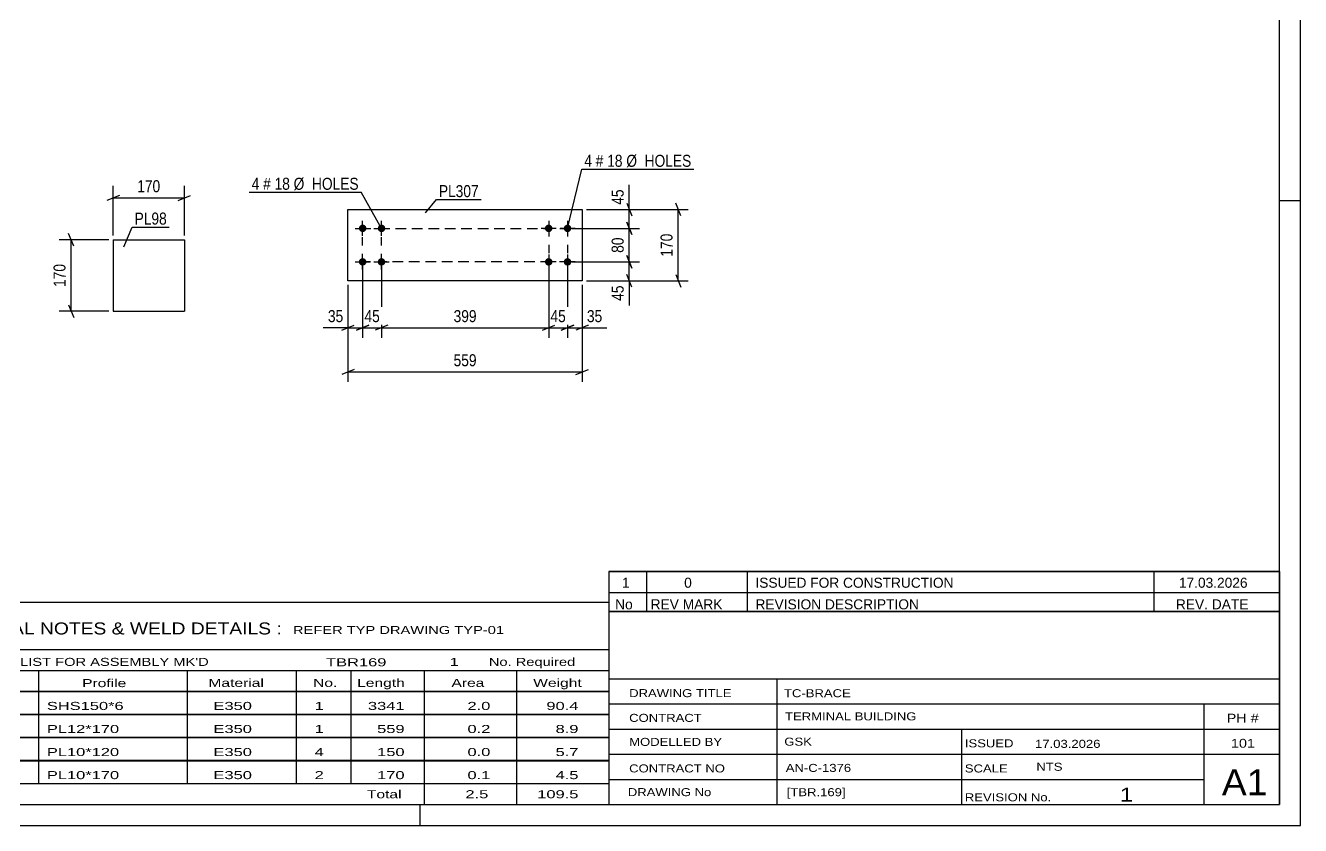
# Model space of a CAD drawing. Header units: millimetres. Extents: x 0 to 594, y 0 to 420.
# Drawn here: x 289.9 to 594, y 0 to 190.8 of the extents above; entities that cross this region are included whole.
import ezdxf

# ---------------------------------------------------------------- set-up
doc = ezdxf.new("R2010")
doc.units = ezdxf.units.MM
doc.linetypes.add('DXK_LINE_DOT2', pattern=[3.9198, 1.9599, -1.9599])
doc.styles.add('Arial Narrow', font='ARIALN.TTF', dxfattribs={"height": 0.2})

# ---------------------------------------------------------------- blocks, each defined once
blk = doc.blocks.new('Unknown-580873574-1130')
at = {"color": 5, "linetype": 'Continuous'}
for p, q in [((594, 0), (594, 420)), ((589, 5), (589, 415)), ((594, 149), (589, 149)), ((5, 5), (589, 5)), ((384, 0), (384, 5)), ((0, 0), (594, 0))]:
    blk.add_line(p, q, dxfattribs=at)
blk = doc.blocks.new('Part-580873574-3579 - 3578')
at = {"color": 2, "linetype": 'Continuous'}
for p, q in [((366.82, 146.9), (422.69, 146.9)), ((366.82, 129.9), (366.82, 146.9)), ((422.69, 146.9), (422.69, 129.9)), ((422.69, 129.9), (366.82, 129.9))]:
    blk.add_line(p, q, dxfattribs=at)
blk = doc.blocks.new('Bolt-580873574-3580 - 3578')
at = {"linetype": 'Continuous'}
for points in [[(414.69, 141.5, -1), (414.69, 143.3, -1)], [(419.19, 141.5, -1), (419.19, 143.3, -1)], [(414.69, 133.5, -1), (414.69, 135.3, -1)], [(419.19, 133.5, -1), (419.19, 135.3, -1)]]:
    blk.add_hatch(color=1, dxfattribs=at).paths.add_polyline_path(points)
at = {"color": 1, "linetype": 'Continuous'}
for p, q in [((414.69, 144.2), (414.69, 140.6)), ((419.19, 144.2), (419.19, 140.6)), ((416.49, 142.4), (412.89, 142.4)), ((420.99, 142.4), (417.39, 142.4)), ((416.49, 134.4), (412.89, 134.4)), ((414.69, 136.2), (414.69, 132.6)), ((420.99, 134.4), (417.39, 134.4)), ((419.19, 136.2), (419.19, 132.6))]:
    blk.add_line(p, q, dxfattribs=at)
blk = doc.blocks.new('Bolt-580873574-3581 - 3578')
at = {"linetype": 'Continuous'}
for points in [[(370.32, 143.3, -1), (370.32, 141.5, -1)], [(374.82, 143.3, -1), (374.82, 141.5, -1)], [(370.32, 135.3, -1), (370.32, 133.5, -1)], [(374.82, 135.3, -1), (374.82, 133.5, -1)]]:
    blk.add_hatch(color=1, dxfattribs=at).paths.add_polyline_path(points)
at = {"color": 1, "linetype": 'Continuous'}
for p, q in [((370.32, 140.6), (370.32, 144.2)), ((374.82, 140.6), (374.82, 144.2)), ((368.52, 142.4), (372.12, 142.4)), ((373.02, 142.4), (376.62, 142.4)), ((368.52, 134.4), (372.12, 134.4)), ((370.32, 132.6), (370.32, 136.2)), ((373.02, 134.4), (376.62, 134.4)), ((374.82, 132.6), (374.82, 136.2))]:
    blk.add_line(p, q, dxfattribs=at)
blk = doc.blocks.new('Part-580873574-2379 - 2373')
at = {"color": 2, "linetype": 'Continuous'}
for p, q in [((310.8, 139.67), (310.8, 122.67)), ((310.8, 139.67), (327.8, 139.67)), ((327.8, 139.67), (327.8, 122.67)), ((310.8, 122.67), (327.8, 122.67))]:
    blk.add_line(p, q, dxfattribs=at)
blk = doc.blocks.new('Rectangle-580873574-3751 - 3578')
at = {"color": 1, "linetype": 'DXK_LINE_DOT2'}
blk.add_lwpolyline([(370.32, 142.4), (419.19, 142.4), (419.19, 134.4), (370.32, 134.4), (370.32, 142.4)], close=True, dxfattribs=at)
blk = doc.blocks.new('Rectangle-580873574-3761 - 3578')
at = {"color": 1, "linetype": 'DXK_LINE_DOT2'}
blk.add_lwpolyline([(374.82, 142.4), (414.69, 142.4), (414.69, 134.4), (374.82, 134.4), (374.82, 142.4)], close=True, dxfattribs=at)
blk = doc.blocks.new('StraightDimension-580873574-3585 - 3578')
at = {"color": 7, "linetype": 'Continuous'}
for p, q in [((419.19, 133.4), (419.19, 116.29)), ((422.69, 128.9), (422.69, 116.29)), ((417.69, 118.09), (420.69, 119.29)), ((419.19, 118.69), (422.69, 118.69)), ((424.19, 119.29), (421.19, 118.09))]:
    blk.add_line(p, q, dxfattribs=at)
at = {"color": 0}
blk.add_wipeout([(428.07, 119.44), (428.07, 123.64), (423.21, 123.64), (423.21, 119.44)], dxfattribs=at)
at = {"color": 7, "linetype": 'Continuous'}
blk.add_line((422.69, 118.69), (428.59, 118.69), dxfattribs=at)
blk.add_line((422.69, 118.69), (428.59, 118.69), dxfattribs=at)
at = {"color": 3, "style": 'Arial Narrow'}
blk.add_text('35', height=2.863, dxfattribs=at).set_placement((423.81, 120.04))
blk = doc.blocks.new('StraightDimension-580873574-3586 - 3578')
at = {"color": 7, "linetype": 'Continuous'}
for p, q in [((414.69, 133.4), (414.69, 116.29)), ((419.19, 133.4), (419.19, 116.29)), ((413.19, 118.09), (416.19, 119.29)), ((414.69, 118.69), (419.19, 118.69)), ((420.69, 119.29), (417.69, 118.09))]:
    blk.add_line(p, q, dxfattribs=at)
at = {"color": 0}
blk.add_wipeout([(419.37, 119.44), (419.37, 123.64), (414.51, 123.64), (414.51, 119.44)], dxfattribs=at)
at = {"color": 3, "style": 'Arial Narrow'}
blk.add_text('45', height=2.863, dxfattribs=at).set_placement((415.11, 120.04))
blk = doc.blocks.new('StraightDimension-580873574-3587 - 3578')
at = {"color": 7, "linetype": 'Continuous'}
for p, q in [((374.82, 133.4), (374.82, 116.29)), ((414.69, 133.4), (414.69, 116.29)), ((376.32, 119.29), (373.32, 118.09)), ((374.82, 118.69), (414.69, 118.69)), ((413.19, 118.09), (416.19, 119.29))]:
    blk.add_line(p, q, dxfattribs=at)
at = {"color": 0}
blk.add_wipeout([(398.1, 119.44), (398.1, 123.64), (391.41, 123.64), (391.41, 119.44)], dxfattribs=at)
at = {"color": 3, "style": 'Arial Narrow'}
blk.add_text('399', height=2.863, dxfattribs=at).set_placement((392.01, 120.04))
blk = doc.blocks.new('StraightDimension-580873574-3588 - 3578')
at = {"color": 7, "linetype": 'Continuous'}
for p, q in [((370.32, 133.4), (370.32, 116.29)), ((374.82, 133.4), (374.82, 116.29)), ((368.82, 118.09), (371.82, 119.29)), ((370.32, 118.69), (374.82, 118.69)), ((376.32, 119.29), (373.32, 118.09))]:
    blk.add_line(p, q, dxfattribs=at)
at = {"color": 0}
blk.add_wipeout([(375, 119.44), (375, 123.64), (370.15, 123.64), (370.15, 119.44)], dxfattribs=at)
at = {"color": 3, "style": 'Arial Narrow'}
blk.add_text('45', height=2.863, dxfattribs=at).set_placement((370.75, 120.04))
blk = doc.blocks.new('StraightDimension-580873574-3589 - 3578')
at = {"color": 7, "linetype": 'Continuous'}
for p, q in [((370.32, 133.4), (370.32, 116.29)), ((366.82, 128.9), (366.82, 116.29)), ((365.32, 118.09), (368.32, 119.29)), ((366.82, 118.69), (370.32, 118.69)), ((371.82, 119.29), (368.82, 118.09))]:
    blk.add_line(p, q, dxfattribs=at)
at = {"color": 0}
blk.add_wipeout([(366.3, 119.44), (366.3, 123.64), (361.44, 123.64), (361.44, 119.44)], dxfattribs=at)
at = {"color": 7, "linetype": 'Continuous'}
blk.add_line((366.82, 118.69), (360.92, 118.69), dxfattribs=at)
blk.add_line((366.82, 118.69), (360.92, 118.69), dxfattribs=at)
at = {"color": 3, "style": 'Arial Narrow'}
blk.add_text('35', height=2.863, dxfattribs=at).set_placement((362.04, 120.04))
blk = doc.blocks.new('StraightDimension-580873574-3605 - 3578')
at = {"color": 7, "linetype": 'Continuous'}
for p, q in [((366.82, 128.9), (366.82, 105.77)), ((422.69, 128.9), (422.69, 105.77)), ((368.32, 108.77), (365.32, 107.57)), ((366.82, 108.17), (422.69, 108.17)), ((421.19, 107.57), (424.19, 108.77))]:
    blk.add_line(p, q, dxfattribs=at)
at = {"color": 0}
blk.add_wipeout([(398.1, 108.92), (398.1, 113.12), (391.41, 113.12), (391.41, 108.92)], dxfattribs=at)
at = {"color": 3, "style": 'Arial Narrow'}
blk.add_text('559', height=2.863, dxfattribs=at).set_placement((392.01, 109.52))
blk = doc.blocks.new('StraightDimension-580873574-3625 - 3578')
at = {"color": 7, "linetype": 'Continuous'}
for p, q in [((423.69, 146.9), (447.98, 146.9)), ((446.18, 145.4), (444.98, 148.4)), ((445.58, 129.9), (445.58, 146.9)), ((444.98, 131.4), (446.18, 128.4)), ((423.69, 129.9), (447.98, 129.9))]:
    blk.add_line(p, q, dxfattribs=at)
at = {"color": 0}
blk.add_wipeout([(444.83, 141.74), (440.63, 141.74), (440.63, 135.06), (444.83, 135.06)], dxfattribs=at)
at = {"color": 3, "style": 'Arial Narrow'}
blk.add_text('170', height=2.863, rotation=90.0002, dxfattribs=at).set_placement((444.23, 135.66))
blk = doc.blocks.new('StraightDimension-580873574-3729 - 3578')
at = {"color": 7, "linetype": 'Continuous'}
for p, q in [((423.69, 146.9), (436.32, 146.9)), ((433.32, 148.4), (434.52, 145.4)), ((433.92, 142.4), (433.92, 146.9)), ((434.52, 140.9), (433.32, 143.9)), ((420.19, 142.4), (436.32, 142.4))]:
    blk.add_line(p, q, dxfattribs=at)
at = {"color": 0}
blk.add_wipeout([(433.17, 152.28), (428.97, 152.28), (428.97, 147.43), (433.17, 147.43)], dxfattribs=at)
at = {"color": 7, "linetype": 'Continuous'}
blk.add_line((433.92, 146.9), (433.92, 152.81), dxfattribs=at)
blk.add_line((433.92, 146.9), (433.92, 152.81), dxfattribs=at)
at = {"color": 3, "style": 'Arial Narrow'}
blk.add_text('45', height=2.863, rotation=90.0002, dxfattribs=at).set_placement((432.57, 148.03))
blk = doc.blocks.new('StraightDimension-580873574-3730 - 3578')
at = {"color": 7, "linetype": 'Continuous'}
for p, q in [((433.32, 143.9), (434.52, 140.9)), ((420.19, 142.4), (436.32, 142.4)), ((433.92, 134.4), (433.92, 142.4)), ((420.19, 134.4), (436.32, 134.4)), ((434.52, 132.9), (433.32, 135.9))]:
    blk.add_line(p, q, dxfattribs=at)
at = {"color": 0}
blk.add_wipeout([(433.17, 140.83), (428.97, 140.83), (428.97, 135.97), (433.17, 135.97)], dxfattribs=at)
at = {"color": 3, "style": 'Arial Narrow'}
blk.add_text('80', height=2.863, rotation=90.0002, dxfattribs=at).set_placement((432.57, 136.57))
blk = doc.blocks.new('StraightDimension-580873574-3731 - 3578')
at = {"color": 7, "linetype": 'Continuous'}
for p, q in [((420.19, 134.4), (436.32, 134.4)), ((433.32, 135.9), (434.52, 132.9)), ((433.92, 129.9), (433.92, 134.4)), ((434.52, 128.4), (433.32, 131.4)), ((423.69, 129.9), (436.32, 129.9))]:
    blk.add_line(p, q, dxfattribs=at)
at = {"color": 0}
blk.add_wipeout([(433.17, 129.38), (428.97, 129.38), (428.97, 124.52), (433.17, 124.52)], dxfattribs=at)
at = {"color": 7, "linetype": 'Continuous'}
blk.add_line((433.92, 129.9), (433.92, 124), dxfattribs=at)
blk.add_line((433.92, 129.9), (433.92, 124), dxfattribs=at)
at = {"color": 3, "style": 'Arial Narrow'}
blk.add_text('45', height=2.863, rotation=90.0002, dxfattribs=at).set_placement((432.57, 125.12))
blk = doc.blocks.new('StraightDimension-580873574-2381 - 2373')
at = {"color": 7, "linetype": 'Continuous'}
for p, q in [((310.8, 140.67), (310.8, 152.52)), ((327.8, 140.67), (327.8, 152.52)), ((312.3, 150.27), (309.3, 149.07)), ((310.8, 149.67), (327.8, 149.67)), ((326.3, 149.07), (329.3, 150.27))]:
    blk.add_line(p, q, dxfattribs=at)
at = {"color": 0}
blk.add_wipeout([(322.64, 150.42), (322.64, 154.62), (315.96, 154.62), (315.96, 150.42)], dxfattribs=at)
at = {"color": 3, "style": 'Arial Narrow'}
blk.add_text('170', height=2.863, dxfattribs=at).set_placement((316.56, 151.02))
blk = doc.blocks.new('StraightDimension-580873574-2392 - 2373')
at = {"color": 7, "linetype": 'Continuous'}
for p, q in [((301.4, 138.17), (300.2, 141.17)), ((309.8, 139.67), (297.95, 139.67)), ((300.8, 122.67), (300.8, 139.67)), ((309.8, 122.67), (297.95, 122.67)), ((300.2, 124.17), (301.4, 121.17))]:
    blk.add_line(p, q, dxfattribs=at)
at = {"color": 0}
blk.add_wipeout([(300.05, 134.52), (295.85, 134.52), (295.85, 127.83), (300.05, 127.83)], dxfattribs=at)
at = {"color": 3, "style": 'Arial Narrow'}
blk.add_text('170', height=2.863, rotation=90.0002, dxfattribs=at).set_placement((299.45, 128.43))
blk = doc.blocks.new('Unknown-580873574-4502')
at = {"color": 7, "linetype": 'Continuous'}
for p, q in [((429, 51.05), (429, 5)), ((429, 51.05), (589, 51.05)), ((589, 51), (589, 5)), ((429, 35), (589, 35)), ((469.14, 35), (469.14, 5)), ((429, 29), (589, 29)), ((571, 5.05), (571, 29.05)), ((429, 23), (589, 23)), ((513.14, 23), (513.14, 5)), ((429, 17), (589, 17)), ((429, 11), (571, 11)), ((429, 5), (589, 5))]:
    blk.add_line(p, q, dxfattribs=at)
at = {"color": 7, "style": 'Arial Narrow'}
for s, height, width, p in [('DRAWING TITLE', 1.9089, 1.425378, (433.88, 30.61)), ('TC-BRACE', 1.909, 1.425378, (470.81, 30.59)), ('CONTRACT', 1.909, 1.425378, (433.88, 24.71)), ('TERMINAL BUILDING', 1.9089, 1.425378, (471.06, 25.07)), ('MODELLED BY', 1.9089, 1.425378, (433.88, 18.98)), ('GSK', 1.909, 1.425378, (470.88, 19.04)), ('ISSUED', 1.909, 1.425378, (513.94, 18.64)), ('17.03.2026', 1.909, 1.425378, (530.69, 18.52)), ('CONTRACT NO', 1.9089, 1.425378, (433.88, 12.66)), ('AN-C-1376', 1.909, 1.425378, (471.23, 12.78)), ('SCALE', 1.909, 1.425378, (513.94, 12.65)), ('A1', 6.204, 1.25, (575.24, 7.2)), ('DRAWING No', 1.909, 1.425378, (433.56, 7)), ('[TBR.169]', 1.909, 1.425378, (471.46, 6.99)), ('REVISION No.', 1.9089, 1.425378, (513.94, 5.77)), ('1', 3.34, 1.5, (550.91, 5.68))]:
    blk.add_text(s, height=height, dxfattribs=dict(at, width=width)).set_placement(p)
at = {"color": 7, "linetype": 'Continuous', "style": 'Arial Narrow'}
for s, height, width, p in [('PH #', 2.1, 1.42538, (576.4, 24.55)), ('101', 2.1, 1.42538, (577.41, 18.55)), ('NTS', 1.909, 1.425378, (531, 13.05))]:
    blk.add_text(s, height=height, dxfattribs=dict(at, width=width)).set_placement(p)
blk = doc.blocks.new('Unknown-580873574-4503')
at = {"color": 7, "linetype": 'Continuous'}
for p, q in [((429, 60.55), (589, 60.55)), ((589, 60.55), (429, 60.55)), ((429, 60.55), (429, 55.55)), ((438, 60.55), (438, 55.55)), ((462, 60.55), (462, 55.55)), ((559, 60.55), (559, 55.55)), ((589, 60.55), (589, 55.55)), ((429, 55.55), (589, 55.55)), ((429, 55.55), (429, 51.05)), ((429, 55.55), (589, 55.55)), ((438, 55.55), (438, 51.05)), ((462, 55.55), (462, 51.05)), ((559, 55.55), (559, 51.05)), ((589, 55.55), (589, 51.05)), ((589, 51.05), (429, 51.05))]:
    blk.add_line(p, q, dxfattribs=at)
at = {"color": 7, "linetype": 'Continuous', "style": 'Arial Narrow'}
for s, height, width, p in [('1', 2.39, 1.196471, (432.16, 56.7)), ('0', 2.39, 1.196471, (447, 56.7)), ('ISSUED FOR CONSTRUCTION', 2.3861, 1.196471, (464, 56.7)), ('17.03.2026', 2.386, 1.196471, (565, 56.7)), ('No', 2.386, 1.2, (430.54, 51.55)), ('REV MARK', 2.386, 1.2, (439, 51.55)), ('REVISION DESCRIPTION', 2.3861, 1.2, (464, 51.55)), ('REV. DATE', 2.386, 1.2, (564.28, 51.55))]:
    blk.add_text(s, height=height, dxfattribs=dict(at, width=width)).set_placement(p)
blk = doc.blocks.new('Unknown-580873574-4504')
at = {"color": 7, "linetype": 'Continuous'}
for p, q in [((269, 53.25), (429, 53.25)), ((269, 42), (269, 53.25)), ((429, 53.25), (429, 42)), ((269, 42), (429, 42)), ((269, 42), (269, 37)), ((429, 42), (429, 37)), ((269, 37), (429, 37)), ((269, 37), (269, 32)), ((293, 37), (293, 32)), ((328.5, 37), (328.5, 32)), ((354.5, 37), (354.5, 32)), ((367.5, 37), (367.5, 32)), ((385, 37), (385, 32)), ((407, 37), (407, 32)), ((429, 37), (429, 32)), ((269, 32), (429, 32)), ((269, 31.95), (269, 26.55)), ((269, 31.95), (429, 31.95)), ((293, 32), (293, 26.5)), ((328.5, 32), (328.5, 26.5)), ((354.5, 32), (354.5, 26.5)), ((367.5, 32), (367.5, 26.5)), ((385, 32), (385, 26.5)), ((407, 32), (407, 26.5)), ((429, 31.95), (429, 26.55)), ((269, 26.55), (429, 26.55)), ((269, 26.45), (269, 21.05)), ((269, 26.45), (429, 26.45)), ((293, 26.5), (293, 21)), ((328.5, 26.5), (328.5, 21)), ((354.5, 26.5), (354.5, 21)), ((367.5, 26.5), (367.5, 21)), ((385, 26.5), (385, 21)), ((407, 26.5), (407, 21)), ((429, 26.45), (429, 21.05)), ((269, 21.05), (429, 21.05)), ((269, 20.95), (269, 15.55)), ((269, 20.95), (429, 20.95)), ((293, 21), (293, 15.5)), ((328.5, 21), (328.5, 15.5)), ((354.5, 21), (354.5, 15.5)), ((367.5, 21), (367.5, 15.5)), ((385, 21), (385, 15.5)), ((407, 21), (407, 15.5)), ((429, 20.95), (429, 15.55)), ((269, 15.55), (429, 15.55)), ((269, 15.45), (269, 10.05)), ((269, 15.45), (429, 15.45)), ((293, 15.5), (293, 10)), ((328.5, 15.5), (328.5, 10)), ((354.5, 15.5), (354.5, 10)), ((367.5, 15.5), (367.5, 10)), ((385, 15.5), (385, 10)), ((407, 15.5), (407, 10)), ((429, 15.45), (429, 10.05)), ((269, 10.05), (429, 10.05)), ((269, 10), (429, 10)), ((269, 10), (269, 5)), ((385, 10), (385, 5)), ((407, 10), (407, 5)), ((429, 10), (429, 5)), ((269, 5), (429, 5))]:
    blk.add_line(p, q, dxfattribs=at)
at = {"color": 7, "style": 'Arial Narrow'}
for s, height, width, p in [('GENERAL NOTES & WELD DETAILS :', 2.8633, 1.4, (270.15, 45.56)), ('REFER TYP DRAWING TYP-01', 1.9089, 1.6, (353.7, 45.66)), ("MATERIAL LIST FOR ASSEMBLY MK'D", 1.9089, 1.6, (270.15, 38.06)), ('TBR169', 1.909, 1.794707, (361.59, 37.97)), ('1', 1.91, 1.794707, (391.08, 38.06)), ('No. Required', 1.9089, 1.6, (400.41, 38.06)), ('Mark', 1.909, 1.7, (270.34, 33)), ('Profile', 1.909, 1.7, (303.41, 33)), ('Material', 1.909, 1.7, (333.54, 33.06)), ('No.', 1.909, 1.7, (358.5, 33.06)), ('Length', 1.909, 1.7, (369, 33.06)), ('Area', 1.909, 1.7, (391.5, 33.06)), ('Weight', 1.909, 1.7, (411, 33.06))]:
    blk.add_text(s, height=height, dxfattribs=dict(at, width=width)).set_placement(p)
at = {"color": 7, "linetype": 'Continuous', "style": 'Arial Narrow'}
for s, height, width, p in [('TBR169', 1.909, 1.794707, (270.5, 27.56)), ('SHS150*6', 1.909, 1.794707, (295, 27.56)), ('E350', 1.909, 1.794707, (334.74, 27.56)), ('1', 1.91, 1.794707, (358.86, 27.56)), ('3341', 1.909, 1.794707, (371.58, 27.56)), ('2.0', 1.909, 1.794707, (395.32, 27.56)), ('90.4', 1.909, 1.794707, (414.14, 27.56)), ('PL307', 1.909, 1.794707, (270.5, 22.06)), ('PL12*170', 1.909, 1.794707, (295, 22.06)), ('E350', 1.909, 1.794707, (334.74, 22.06)), ('1', 1.91, 1.794707, (358.86, 22.06)), ('559', 1.909, 1.794707, (373.77, 22.06)), ('0.2', 1.909, 1.794707, (395.32, 22.06)), ('8.9', 1.909, 1.794707, (416.33, 22.06)), ('PL40', 1.909, 1.794707, (270.5, 16.56)), ('PL10*120', 1.909, 1.794707, (295, 16.56)), ('E350', 1.909, 1.794707, (334.74, 16.56)), ('4', 1.91, 1.794707, (358.86, 16.56)), ('150', 1.909, 1.794707, (373.77, 16.56)), ('0.0', 1.909, 1.794707, (395.32, 16.56)), ('5.7', 1.909, 1.794707, (416.33, 16.56)), ('PL98', 1.909, 1.794707, (270.5, 11.06)), ('PL10*170', 1.909, 1.794707, (295, 11.06)), ('E350', 1.909, 1.794707, (334.74, 11.06)), ('2', 1.91, 1.794707, (358.86, 11.06)), ('170', 1.909, 1.794707, (373.77, 11.06)), ('0.1', 1.909, 1.794707, (395.32, 11.06)), ('4.5', 1.909, 1.794707, (416.33, 11.06)), ('Total', 1.909, 1.7, (371.33, 6.5)), ('2.5', 1.909, 1.794707, (394.83, 6.5)), ('109.5', 1.909, 1.794707, (411.96, 6.5))]:
    blk.add_text(s, height=height, dxfattribs=dict(at, width=width)).set_placement(p)
blk = doc.blocks.new('Mark-580873574-3628 - 3578')
at = {"color": 0}
blk.add_wipeout([(398, 149.85), (398, 152.85), (388.5, 152.85), (388.5, 149.85)], dxfattribs=at)
blk.add_wipeout([(398, 149.85), (398, 152.85), (388.5, 152.85), (388.5, 149.85)], dxfattribs=at)
at = {"color": 30, "linetype": 'Continuous'}
for p, q in [((385.31, 146.13), (387.9, 149.25)), ((387.9, 149.25), (398.6, 149.25))]:
    blk.add_line(p, q, dxfattribs=at)
at = {"color": 3, "style": 'Arial Narrow'}
blk.add_text('PL307', height=2.863, dxfattribs=at).set_placement((388.5, 149.85))
blk = doc.blocks.new('Mark-580873574-3631 - 3578')
at = {"color": 0}
blk.add_wipeout([(425.01, 157.08), (425.01, 160.08), (423.19, 160.08), (423.19, 157.08)], dxfattribs=at)
blk.add_wipeout([(425.01, 157.08), (425.01, 160.08), (423.19, 160.08), (423.19, 157.08)], dxfattribs=at)
at = {"color": 7, "linetype": 'Continuous'}
blk.add_line((419.19, 142.4), (422.59, 156.48), dxfattribs=at)
at = {"color": 0}
blk.add_wipeout([(427.74, 157.08), (427.74, 160.08), (425.91, 160.08), (425.91, 157.08)], dxfattribs=at)
blk.add_wipeout([(427.74, 157.08), (427.74, 160.08), (425.91, 160.08), (425.91, 157.08)], dxfattribs=at)
at = {"color": 3, "style": 'Arial Narrow'}
blk.add_text('4', height=2.86, dxfattribs=at).set_placement((423.19, 157.08))
at = {"color": 0}
blk.add_wipeout([(432.3, 157.08), (432.3, 160.08), (428.64, 160.08), (428.64, 157.08)], dxfattribs=at)
blk.add_wipeout([(432.3, 157.08), (432.3, 160.08), (428.64, 160.08), (428.64, 157.08)], dxfattribs=at)
at = {"color": 3, "style": 'Arial Narrow'}
blk.add_text('#', height=2.86, dxfattribs=at).set_placement((425.91, 157.08))
at = {"color": 0}
blk.add_wipeout([(448.73, 157.08), (448.73, 160.08), (433.2, 160.08), (433.2, 157.08)], dxfattribs=at)
blk.add_wipeout([(448.73, 157.08), (448.73, 160.08), (433.2, 160.08), (433.2, 157.08)], dxfattribs=at)
at = {"color": 7, "linetype": 'Continuous'}
blk.add_line((422.59, 156.48), (449.33, 156.48), dxfattribs=at)
at = {"color": 3, "style": 'Arial Narrow'}
for s, p in [('18', (428.64, 157.08)), ('Ø  HOLES', (433.2, 157.08))]:
    blk.add_text(s, height=2.863, dxfattribs=at).set_placement(p)
blk = doc.blocks.new('Mark-580873574-3632 - 3578')
at = {"color": 0}
blk.add_wipeout([(345.68, 151.6), (345.68, 154.6), (343.85, 154.6), (343.85, 151.6)], dxfattribs=at)
blk.add_wipeout([(345.68, 151.6), (345.68, 154.6), (343.85, 154.6), (343.85, 151.6)], dxfattribs=at)
blk.add_wipeout([(348.41, 151.6), (348.41, 154.6), (346.58, 154.6), (346.58, 151.6)], dxfattribs=at)
blk.add_wipeout([(348.41, 151.6), (348.41, 154.6), (346.58, 154.6), (346.58, 151.6)], dxfattribs=at)
at = {"color": 3, "style": 'Arial Narrow'}
blk.add_text('4', height=2.86, dxfattribs=at).set_placement((343.85, 151.6))
at = {"color": 0}
blk.add_wipeout([(352.96, 151.6), (352.96, 154.6), (349.31, 154.6), (349.31, 151.6)], dxfattribs=at)
blk.add_wipeout([(352.96, 151.6), (352.96, 154.6), (349.31, 154.6), (349.31, 151.6)], dxfattribs=at)
at = {"color": 3, "style": 'Arial Narrow'}
blk.add_text('#', height=2.86, dxfattribs=at).set_placement((346.58, 151.6))
at = {"color": 0}
blk.add_wipeout([(369.39, 151.6), (369.39, 154.6), (353.86, 154.6), (353.86, 151.6)], dxfattribs=at)
blk.add_wipeout([(369.39, 151.6), (369.39, 154.6), (353.86, 154.6), (353.86, 151.6)], dxfattribs=at)
at = {"color": 7, "linetype": 'Continuous'}
for p in [(343.25, 151), (374.82, 142.4)]:
    blk.add_line(p, (369.99, 151), dxfattribs=at)
at = {"color": 3, "style": 'Arial Narrow'}
for s, p in [('18', (349.31, 151.6)), ('Ø  HOLES', (353.86, 151.6))]:
    blk.add_text(s, height=2.863, dxfattribs=at).set_placement(p)
blk = doc.blocks.new('Mark-580873574-2375 - 2373')
at = {"color": 0}
blk.add_wipeout([(323.61, 143.3), (323.61, 146.3), (315.93, 146.3), (315.93, 143.3)], dxfattribs=at)
blk.add_wipeout([(323.61, 143.3), (323.61, 146.3), (315.93, 146.3), (315.93, 143.3)], dxfattribs=at)
at = {"color": 30, "linetype": 'Continuous'}
for p, q in [((313.37, 138.02), (315.33, 142.7)), ((315.33, 142.7), (324.21, 142.7))]:
    blk.add_line(p, q, dxfattribs=at)
at = {"color": 3, "style": 'Arial Narrow'}
blk.add_text('PL98', height=2.863, dxfattribs=at).set_placement((315.93, 143.3))

msp = doc.modelspace()

# ---------------------------------------------------------------- block references
for name in ['Unknown-580873574-1130', 'Part-580873574-3579 - 3578', 'Bolt-580873574-3581 - 3578', 'Bolt-580873574-3580 - 3578', 'Rectangle-580873574-3751 - 3578', 'Rectangle-580873574-3761 - 3578', 'Part-580873574-2379 - 2373', 'Unknown-580873574-4503', 'Unknown-580873574-4504', 'Unknown-580873574-4502']:
    msp.add_blockref(name, (0, 0))

# ---------------------------------------------------------------- next in the draw order: block references
for name in ['StraightDimension-580873574-2381 - 2373', 'Mark-580873574-3632 - 3578', 'Mark-580873574-3628 - 3578', 'StraightDimension-580873574-3585 - 3578']:
    msp.add_blockref(name, (0, 0))

# ---------------------------------------------------------------- next in the draw order: block references
for name in ['Mark-580873574-2375 - 2373', 'StraightDimension-580873574-2392 - 2373', 'StraightDimension-580873574-3586 - 3578']:
    msp.add_blockref(name, (0, 0))

# ---------------------------------------------------------------- next in the draw order: block references
msp.add_blockref('StraightDimension-580873574-3587 - 3578', (0, 0))

# ---------------------------------------------------------------- next in the draw order: block references
msp.add_blockref('StraightDimension-580873574-3588 - 3578', (0, 0))

# ---------------------------------------------------------------- next in the draw order: block references
msp.add_blockref('StraightDimension-580873574-3589 - 3578', (0, 0))

# ---------------------------------------------------------------- next in the draw order: block references
msp.add_blockref('StraightDimension-580873574-3605 - 3578', (0, 0))

# ---------------------------------------------------------------- next in the draw order: block references
msp.add_blockref('StraightDimension-580873574-3625 - 3578', (0, 0))

# ---------------------------------------------------------------- next in the draw order: block references
msp.add_blockref('StraightDimension-580873574-3729 - 3578', (0, 0))

# ---------------------------------------------------------------- next in the draw order: block references
msp.add_blockref('StraightDimension-580873574-3730 - 3578', (0, 0))

# ---------------------------------------------------------------- next in the draw order: block references
for name in ['Mark-580873574-3631 - 3578', 'StraightDimension-580873574-3731 - 3578']:
    msp.add_blockref(name, (0, 0))

doc.saveas('drawing.dxf')
